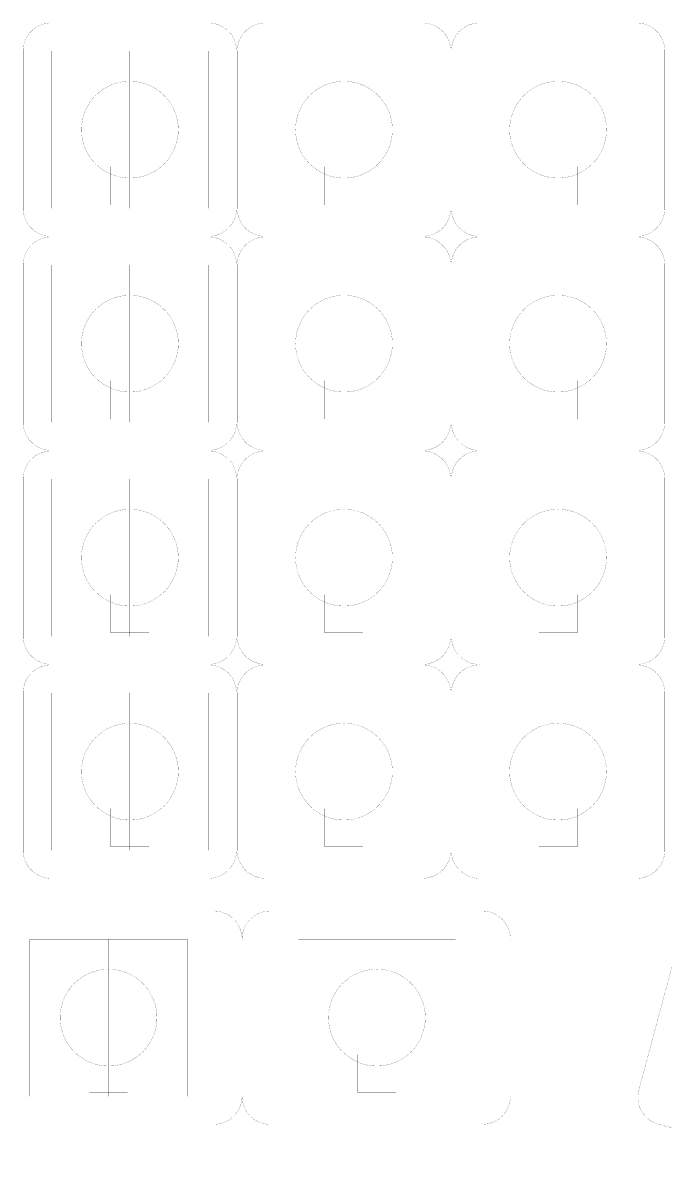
# Model space of a CAD drawing. Header units: inches. Extents: x -214 to 438, y -213 to 250.
# Drawn here: x -147 to -89.9, y 129.7 to 231.4 of the extents above; entities that cross this region are included whole.
import ezdxf

# ---------------------------------------------------------------- set-up
doc = ezdxf.new("R2010")
doc.units = ezdxf.units.IN
doc.layers.add('Drawing', color=216, linetype='Continuous')

msp = doc.modelspace()

# ---------------------------------------------------------------- linework, layer by layer
at = {"layer": 'Drawing', "const_width": 0.0127}
for points in [[(-147.01, 228.92, -0.414214), (-144.51, 231.42)], [(-130.51, 231.42, -0.414214), (-128.01, 228.92)], [(-127.96, 228.92, -0.414214), (-125.46, 231.42)], [(-111.46, 231.42, -0.414214), (-108.96, 228.92)], [(-108.91, 228.92, -0.414214), (-106.41, 231.42)], [(-92.41, 231.42, -0.414214), (-89.91, 228.92)], [(-144.51, 212.42, -0.414214), (-147.01, 214.92)], [(-128.01, 214.92, -0.414214), (-130.51, 212.42)], [(-125.46, 212.42, -0.414214), (-127.96, 214.92)], [(-108.96, 214.92, -0.414214), (-111.46, 212.42)], [(-106.41, 212.42, -0.414214), (-108.91, 214.92)], [(-89.91, 214.92, -0.414214), (-92.41, 212.42)], [(-147.01, 209.87, -0.414214), (-144.51, 212.37)], [(-147.01, 209.87, -0.414214), (-144.51, 212.37)], [(-130.51, 212.37, -0.414214), (-128.01, 209.87)], [(-130.51, 212.37, -0.414225), (-128.01, 209.87)], [(-127.96, 209.87, -0.414214), (-125.46, 212.37)], [(-127.96, 209.87, -0.414214), (-125.46, 212.37)], [(-111.46, 212.37, -0.414214), (-108.96, 209.87)], [(-111.46, 212.37, -0.41419), (-108.96, 209.87)], [(-108.91, 209.87, -0.414214), (-106.41, 212.37)], [(-108.91, 209.87, -0.414214), (-106.41, 212.37)], [(-92.41, 212.37, -0.41419), (-89.91, 209.87)], [(-92.41, 212.37, -0.414214), (-89.91, 209.87)], [(-144.51, 193.37, -0.414214), (-147.01, 195.87)], [(-128.01, 195.87, -0.414214), (-130.51, 193.37)], [(-125.46, 193.37, -0.414214), (-127.96, 195.87)], [(-108.96, 195.87, -0.414214), (-111.46, 193.37)], [(-106.41, 193.37, -0.414214), (-108.91, 195.87)], [(-89.91, 195.87, -0.414214), (-92.41, 193.37)], [(-147.01, 190.82, -0.414214), (-144.51, 193.32)], [(-147.01, 190.82, -0.414214), (-144.51, 193.32)], [(-130.51, 193.32, -0.414214), (-128.01, 190.82)], [(-130.51, 193.32, -0.414214), (-128.01, 190.82)], [(-127.96, 190.82, -0.414214), (-125.46, 193.32)], [(-127.96, 190.82, -0.414214), (-125.46, 193.32)], [(-111.46, 193.32, -0.414214), (-108.96, 190.82)], [(-111.46, 193.32, -0.414214), (-108.96, 190.82)], [(-108.91, 190.82, -0.414214), (-106.41, 193.32)], [(-108.91, 190.82, -0.414214), (-106.41, 193.32)], [(-92.41, 193.32, -0.414214), (-89.91, 190.82)], [(-92.41, 193.32, -0.414214), (-89.91, 190.82)], [(-144.51, 174.32, -0.414214), (-147.01, 176.82)], [(-128.01, 176.82, -0.414214), (-130.51, 174.32)], [(-125.46, 174.32, -0.414214), (-127.96, 176.82)], [(-108.96, 176.82, -0.414214), (-111.46, 174.32)], [(-106.41, 174.32, -0.414214), (-108.91, 176.82)], [(-89.91, 176.82, -0.414214), (-92.41, 174.32)], [(-147.01, 171.77, -0.414214), (-144.51, 174.27)], [(-147.01, 171.77, -0.414214), (-144.51, 174.27)], [(-130.51, 174.27, -0.414225), (-128.01, 171.77)], [(-130.51, 174.27, -0.414214), (-128.01, 171.77)], [(-127.96, 171.77, -0.414214), (-125.46, 174.27)], [(-127.96, 171.77, -0.414214), (-125.46, 174.27)], [(-111.46, 174.27, -0.414214), (-108.96, 171.77)], [(-111.46, 174.27, -0.41419), (-108.96, 171.77)], [(-108.91, 171.77, -0.414214), (-106.41, 174.27)], [(-108.91, 171.77, -0.414214), (-106.41, 174.27)], [(-92.41, 174.27, -0.41419), (-89.91, 171.77)], [(-92.41, 174.27, -0.414214), (-89.91, 171.77)], [(-144.51, 155.27, -0.414214), (-147.01, 157.77)], [(-128.01, 157.77, -0.414214), (-130.51, 155.27)], [(-125.46, 155.27, -0.414214), (-127.96, 157.77)], [(-108.96, 157.77, -0.414214), (-111.46, 155.27)], [(-106.41, 155.27, -0.414214), (-108.91, 157.77)], [(-89.91, 157.77, -0.414214), (-92.41, 155.27)], [(-130.03, 152.36, -0.414214), (-127.53, 149.86)], [(-127.53, 149.86, -0.414225), (-125.03, 152.36)], [(-106.15, 152.36, -0.414214), (-103.65, 149.86)], [(-90.45, 133.37, -0.414222), (-92.22, 136.43)], [(-127.53, 135.87, -0.414202), (-130.03, 133.37)], [(-125.03, 133.37, -0.414214), (-127.53, 135.87)], [(-103.65, 135.87, -0.414202), (-106.15, 133.37)]]:
    msp.add_lwpolyline(points, format="xyb", dxfattribs=at)
for points in [[(-144.51, 231.42), (-130.51, 231.42)], [(-125.46, 231.42), (-111.46, 231.42)], [(-106.41, 231.42), (-92.41, 231.42)], [(-147.01, 214.92), (-147.01, 228.92)], [(-144.51, 214.92), (-144.51, 228.92)], [(-144.51, 228.92), (-130.51, 228.92)], [(-137.51, 214.92), (-137.51, 228.92)], [(-130.51, 214.92), (-130.51, 228.92)], [(-128.01, 214.92), (-128.01, 228.92)], [(-127.96, 214.92), (-127.96, 228.92)], [(-125.46, 214.92), (-125.46, 228.92)], [(-125.46, 228.92), (-111.46, 228.92)], [(-118.46, 214.92), (-118.46, 228.92)], [(-111.46, 214.92), (-111.46, 228.92)], [(-108.96, 214.92), (-108.96, 228.92)], [(-108.91, 214.92), (-108.91, 228.92)], [(-106.41, 214.92), (-106.41, 228.92)], [(-106.41, 228.92), (-92.41, 228.92)], [(-99.41, 214.92), (-99.41, 228.92)], [(-92.41, 214.92), (-92.41, 228.92)], [(-89.91, 214.92), (-89.91, 228.92)], [(-144.51, 221.92), (-130.51, 221.92)], [(-125.46, 221.92), (-111.46, 221.92)], [(-106.41, 221.92), (-92.41, 221.92)], [(-139.21, 215.22), (-139.21, 218.62)], [(-139.21, 218.62), (-135.81, 218.62)], [(-139.21, 215.22), (-139.21, 218.62)], [(-139.21, 218.62), (-135.81, 218.62)], [(-135.81, 215.22), (-135.81, 218.62)], [(-135.81, 215.22), (-135.81, 218.62)], [(-120.16, 215.22), (-120.16, 218.62)], [(-120.16, 218.62), (-116.76, 218.62)], [(-120.16, 215.22), (-120.16, 218.62)], [(-120.16, 218.62), (-116.76, 218.62)], [(-116.76, 215.22), (-116.76, 218.62)], [(-116.76, 215.22), (-116.76, 218.62)], [(-101.11, 215.22), (-101.11, 218.62)], [(-101.11, 218.62), (-97.71, 218.62)], [(-101.11, 215.22), (-101.11, 218.62)], [(-101.11, 218.62), (-97.71, 218.62)], [(-97.71, 215.22), (-97.71, 218.62)], [(-97.71, 215.22), (-97.71, 218.62)], [(-144.51, 214.92), (-130.51, 214.92)], [(-139.21, 215.22), (-135.81, 215.22)], [(-139.21, 215.22), (-135.81, 215.22)], [(-125.46, 214.92), (-111.46, 214.92)], [(-120.16, 215.22), (-116.76, 215.22)], [(-120.16, 215.22), (-116.76, 215.22)], [(-106.41, 214.92), (-92.41, 214.92)], [(-101.11, 215.22), (-97.71, 215.22)], [(-101.11, 215.22), (-97.71, 215.22)], [(-144.51, 212.42), (-130.51, 212.42)], [(-144.51, 212.37), (-130.51, 212.37)], [(-144.51, 212.37), (-130.51, 212.37)], [(-125.46, 212.42), (-111.46, 212.42)], [(-125.46, 212.37), (-111.46, 212.37)], [(-125.46, 212.37), (-111.46, 212.37)], [(-106.41, 212.42), (-92.41, 212.42)], [(-106.41, 212.37), (-92.41, 212.37)], [(-106.41, 212.37), (-92.41, 212.37)], [(-147.01, 195.87), (-147.01, 209.87)], [(-144.51, 195.87), (-144.51, 209.87)], [(-144.51, 209.87), (-130.51, 209.87)], [(-144.51, 209.87), (-130.51, 209.87)], [(-137.51, 195.87), (-137.51, 209.87)], [(-130.51, 195.87), (-130.51, 209.87)], [(-128.01, 195.87), (-128.01, 209.87)], [(-127.96, 195.87), (-127.96, 209.87)], [(-125.46, 209.87), (-111.46, 209.87)], [(-125.46, 209.87), (-111.46, 209.87)], [(-125.46, 195.87), (-125.46, 209.87)], [(-118.46, 195.87), (-118.46, 209.87)], [(-111.46, 195.87), (-111.46, 209.87)], [(-108.96, 195.87), (-108.96, 209.87)], [(-108.91, 195.87), (-108.91, 209.87)], [(-106.41, 195.87), (-106.41, 209.87)], [(-106.41, 209.87), (-92.41, 209.87)], [(-106.41, 209.87), (-92.41, 209.87)], [(-99.41, 195.87), (-99.41, 209.87)], [(-92.41, 195.87), (-92.41, 209.87)], [(-89.91, 195.87), (-89.91, 209.87)], [(-144.51, 202.87), (-130.51, 202.87)], [(-144.51, 202.87), (-130.51, 202.87)], [(-125.46, 202.87), (-111.46, 202.87)], [(-125.46, 202.87), (-111.46, 202.87)], [(-106.41, 202.87), (-92.41, 202.87)], [(-106.41, 202.87), (-92.41, 202.87)], [(-139.21, 199.57), (-135.81, 199.57)], [(-139.21, 196.17), (-139.21, 199.57)], [(-139.21, 196.17), (-139.21, 199.57)], [(-139.21, 199.57), (-135.81, 199.57)], [(-135.81, 196.17), (-135.81, 199.57)], [(-135.81, 196.17), (-135.81, 199.57)], [(-120.16, 199.57), (-116.76, 199.57)], [(-120.16, 196.17), (-120.16, 199.57)], [(-120.16, 196.17), (-120.16, 199.57)], [(-120.16, 199.57), (-116.76, 199.57)], [(-116.76, 196.17), (-116.76, 199.57)], [(-116.76, 196.17), (-116.76, 199.57)], [(-101.11, 199.57), (-97.71, 199.57)], [(-101.11, 196.17), (-101.11, 199.57)], [(-101.11, 196.17), (-101.11, 199.57)], [(-101.11, 199.57), (-97.71, 199.57)], [(-97.71, 196.17), (-97.71, 199.57)], [(-97.71, 196.17), (-97.71, 199.57)], [(-144.51, 195.87), (-130.51, 195.87)], [(-139.21, 196.17), (-135.81, 196.17)], [(-139.21, 196.17), (-135.81, 196.17)], [(-125.46, 195.87), (-111.46, 195.87)], [(-120.16, 196.17), (-116.76, 196.17)], [(-120.16, 196.17), (-116.76, 196.17)], [(-106.41, 195.87), (-92.41, 195.87)], [(-101.11, 196.17), (-97.71, 196.17)], [(-101.11, 196.17), (-97.71, 196.17)], [(-144.51, 193.37), (-130.51, 193.37)], [(-144.51, 193.32), (-130.51, 193.32)], [(-144.51, 193.32), (-130.51, 193.32)], [(-125.46, 193.37), (-111.46, 193.37)], [(-125.46, 193.32), (-111.46, 193.32)], [(-125.46, 193.32), (-111.46, 193.32)], [(-106.41, 193.37), (-92.41, 193.37)], [(-106.41, 193.32), (-92.41, 193.32)], [(-106.41, 193.32), (-92.41, 193.32)], [(-147.01, 176.82), (-147.01, 190.82)], [(-144.51, 176.82), (-144.51, 190.82)], [(-144.51, 190.82), (-130.51, 190.82)], [(-144.51, 190.82), (-130.51, 190.82)], [(-137.51, 176.82), (-137.51, 190.82)], [(-130.51, 176.82), (-130.51, 190.82)], [(-128.01, 176.82), (-128.01, 190.82)], [(-127.96, 176.82), (-127.96, 190.82)], [(-125.46, 176.82), (-125.46, 190.82)], [(-125.46, 190.82), (-111.46, 190.82)], [(-125.46, 190.82), (-111.46, 190.82)], [(-118.46, 176.82), (-118.46, 190.82)], [(-111.46, 176.82), (-111.46, 190.82)], [(-108.96, 176.82), (-108.96, 190.82)], [(-108.91, 176.82), (-108.91, 190.82)], [(-106.41, 190.82), (-92.41, 190.82)], [(-106.41, 190.82), (-92.41, 190.82)], [(-106.41, 176.82), (-106.41, 190.82)], [(-99.41, 176.82), (-99.41, 190.82)], [(-92.41, 176.82), (-92.41, 190.82)], [(-89.91, 176.82), (-89.91, 190.82)], [(-144.51, 183.82), (-130.51, 183.82)], [(-144.51, 183.82), (-130.51, 183.82)], [(-125.46, 183.82), (-111.46, 183.82)], [(-125.46, 183.82), (-111.46, 183.82)], [(-106.41, 183.82), (-92.41, 183.82)], [(-106.41, 183.82), (-92.41, 183.82)], [(-139.21, 177.12), (-139.21, 180.52)], [(-139.21, 180.52), (-135.81, 180.52)], [(-139.21, 177.12), (-139.21, 180.52)], [(-139.21, 180.52), (-135.81, 180.52)], [(-135.81, 177.12), (-135.81, 180.52)], [(-135.81, 177.12), (-135.81, 180.52)], [(-120.16, 177.12), (-120.16, 180.52)], [(-120.16, 180.52), (-116.76, 180.52)], [(-120.16, 177.12), (-120.16, 180.52)], [(-120.16, 180.52), (-116.76, 180.52)], [(-116.76, 177.12), (-116.76, 180.52)], [(-116.76, 177.12), (-116.76, 180.52)], [(-101.11, 177.12), (-101.11, 180.52)], [(-101.11, 180.52), (-97.71, 180.52)], [(-101.11, 177.12), (-101.11, 180.52)], [(-101.11, 180.52), (-97.71, 180.52)], [(-97.71, 177.12), (-97.71, 180.52)], [(-97.71, 177.12), (-97.71, 180.52)], [(-139.21, 177.12), (-135.81, 177.12)], [(-139.21, 177.12), (-135.81, 177.12)], [(-120.16, 177.12), (-116.76, 177.12)], [(-120.16, 177.12), (-116.76, 177.12)], [(-101.11, 177.12), (-97.71, 177.12)], [(-101.11, 177.12), (-97.71, 177.12)], [(-144.51, 176.82), (-130.51, 176.82)], [(-125.46, 176.82), (-111.46, 176.82)], [(-106.41, 176.82), (-92.41, 176.82)], [(-144.51, 174.32), (-130.51, 174.32)], [(-144.51, 174.27), (-130.51, 174.27)], [(-144.51, 174.27), (-130.51, 174.27)], [(-125.46, 174.32), (-111.46, 174.32)], [(-125.46, 174.27), (-111.46, 174.27)], [(-125.46, 174.27), (-111.46, 174.27)], [(-106.41, 174.32), (-92.41, 174.32)], [(-106.41, 174.27), (-92.41, 174.27)], [(-106.41, 174.27), (-92.41, 174.27)], [(-147.01, 157.77), (-147.01, 171.77)], [(-144.51, 171.77), (-130.51, 171.77)], [(-144.51, 171.77), (-130.51, 171.77)], [(-144.51, 157.77), (-144.51, 171.77)], [(-137.51, 157.77), (-137.51, 171.77)], [(-130.51, 157.77), (-130.51, 171.77)], [(-128.01, 157.77), (-128.01, 171.77)], [(-127.96, 157.77), (-127.96, 171.77)], [(-125.46, 171.77), (-111.46, 171.77)], [(-125.46, 157.77), (-125.46, 171.77)], [(-125.46, 171.77), (-111.46, 171.77)], [(-118.46, 157.77), (-118.46, 171.77)], [(-111.46, 157.77), (-111.46, 171.77)], [(-108.96, 157.77), (-108.96, 171.77)], [(-108.91, 157.77), (-108.91, 171.77)], [(-106.41, 171.77), (-92.41, 171.77)], [(-106.41, 171.77), (-92.41, 171.77)], [(-106.41, 157.77), (-106.41, 171.77)], [(-99.41, 157.77), (-99.41, 171.77)], [(-92.41, 157.77), (-92.41, 171.77)], [(-89.91, 157.77), (-89.91, 171.77)], [(-144.51, 164.77), (-130.51, 164.77)], [(-144.51, 164.77), (-130.51, 164.77)], [(-125.46, 164.77), (-111.46, 164.77)], [(-125.46, 164.77), (-111.46, 164.77)], [(-106.41, 164.77), (-92.41, 164.77)], [(-106.41, 164.77), (-92.41, 164.77)], [(-139.21, 161.47), (-135.81, 161.47)], [(-139.21, 158.07), (-139.21, 161.47)], [(-139.21, 158.07), (-139.21, 161.47)], [(-139.21, 161.47), (-135.81, 161.47)], [(-135.81, 158.07), (-135.81, 161.47)], [(-135.81, 158.07), (-135.81, 161.47)], [(-120.16, 161.47), (-116.76, 161.47)], [(-120.16, 158.07), (-120.16, 161.47)], [(-120.16, 158.07), (-120.16, 161.47)], [(-120.16, 161.47), (-116.76, 161.47)], [(-116.76, 158.07), (-116.76, 161.47)], [(-116.76, 158.07), (-116.76, 161.47)], [(-101.11, 161.47), (-97.71, 161.47)], [(-101.11, 158.07), (-101.11, 161.47)], [(-101.11, 158.07), (-101.11, 161.47)], [(-101.11, 161.47), (-97.71, 161.47)], [(-97.71, 158.07), (-97.71, 161.47)], [(-97.71, 158.07), (-97.71, 161.47)], [(-144.51, 157.77), (-130.51, 157.77)], [(-139.21, 158.07), (-135.81, 158.07)], [(-139.21, 158.07), (-135.81, 158.07)], [(-125.46, 157.77), (-111.46, 157.77)], [(-120.16, 158.07), (-116.76, 158.07)], [(-120.16, 158.07), (-116.76, 158.07)], [(-106.41, 157.77), (-92.41, 157.77)], [(-101.11, 158.07), (-97.71, 158.07)], [(-101.11, 158.07), (-97.71, 158.07)], [(-144.51, 155.27), (-130.51, 155.27)], [(-125.46, 155.27), (-111.46, 155.27)], [(-106.41, 155.27), (-92.41, 155.27)], [(-148.91, 152.36), (-134.91, 152.36)], [(-144.03, 152.36), (-130.03, 152.36)], [(-125.03, 152.36), (-111.03, 152.36)], [(-120.15, 152.36), (-106.15, 152.36)], [(-146.41, 149.86), (-132.41, 149.86)], [(-146.41, 135.87), (-146.41, 149.86)], [(-139.41, 135.87), (-139.41, 149.87)], [(-132.41, 135.87), (-132.41, 149.86)], [(-127.53, 135.87), (-127.53, 149.86)], [(-127.53, 135.87), (-127.53, 149.86)], [(-122.53, 149.86), (-108.53, 149.86)], [(-122.53, 135.87), (-122.53, 149.86)], [(-115.53, 135.87), (-115.53, 149.87)], [(-108.53, 135.87), (-108.53, 149.86)], [(-103.65, 135.87), (-103.65, 149.86)], [(-92.22, 136.43), (-88.59, 149.95)], [(-146.41, 142.87), (-132.41, 142.87)], [(-122.53, 142.87), (-108.53, 142.87)], [(-141.11, 136.17), (-141.11, 139.57)], [(-141.11, 139.57), (-137.71, 139.57)], [(-141.11, 136.17), (-141.11, 139.57)], [(-141.11, 139.57), (-137.71, 139.57)], [(-137.71, 136.17), (-137.71, 139.57)], [(-137.71, 136.17), (-137.71, 139.57)], [(-117.23, 136.17), (-117.23, 139.57)], [(-117.23, 139.57), (-113.83, 139.57)], [(-117.23, 136.17), (-117.23, 139.57)], [(-117.23, 139.57), (-113.83, 139.57)], [(-113.83, 136.17), (-113.83, 139.57)], [(-113.83, 136.17), (-113.83, 139.57)], [(-146.41, 135.87), (-132.41, 135.87)], [(-141.11, 136.17), (-137.71, 136.17)], [(-141.11, 136.17), (-137.71, 136.17)], [(-122.53, 135.87), (-108.53, 135.87)], [(-117.23, 136.17), (-113.83, 136.17)], [(-117.23, 136.17), (-113.83, 136.17)], [(-148.91, 133.37), (-134.91, 133.37)], [(-144.03, 133.37), (-130.03, 133.37)], [(-125.03, 133.37), (-111.03, 133.37)], [(-120.15, 133.37), (-106.15, 133.37)], [(-90.45, 133.37), (-76.93, 129.74)]]:
    msp.add_lwpolyline(points, dxfattribs=at)
at = {"layer": 'Drawing'}
for points, const_width in [([(-144.51, 231.42, 1), (-144.5, 231.42, 1)], 0.00635), ([(-130.51, 231.42, 1), (-130.51, 231.42, 1)], 0.00635), ([(-125.46, 231.42, 1), (-125.45, 231.42, 1)], 0.00635), ([(-111.46, 231.42, 1), (-111.45, 231.42, 1)], 0.00635), ([(-106.41, 231.42, 1), (-106.4, 231.42, 1)], 0.00635), ([(-92.41, 231.42, 1), (-92.41, 231.42, 1)], 0.00635), ([(-147.01, 228.92, 1), (-147, 228.92, 1)], 0.00635), ([(-128.01, 228.92, 1), (-128.01, 228.92, 1)], 0.00635), ([(-127.96, 228.92, 1), (-127.95, 228.92, 1)], 0.00635), ([(-108.96, 228.92, 1), (-108.95, 228.92, 1)], 0.00635), ([(-108.91, 228.92, 1), (-108.9, 228.92, 1)], 0.00635), ([(-89.91, 228.92, 1), (-89.91, 228.92, 1)], 0.00635), ([(-133.2, 221.92, 1), (-141.82, 221.92, 1)], 0.0127), ([(-114.15, 221.92, 1), (-122.77, 221.92, 1)], 0.0127), ([(-95.1, 221.92, 1), (-103.72, 221.92, 1)], 0.0127), ([(-141.82, 221.92, 1), (-141.82, 221.92, 1)], 0.00635), ([(-133.2, 221.92, 1), (-133.19, 221.92, 1)], 0.00635), ([(-122.77, 221.92, 1), (-122.77, 221.92, 1)], 0.00635), ([(-114.15, 221.92, 1), (-114.14, 221.92, 1)], 0.00635), ([(-103.72, 221.92, 1), (-103.72, 221.92, 1)], 0.00635), ([(-95.1, 221.92, 1), (-95.09, 221.92, 1)], 0.00635), ([(-147.01, 214.92, 1), (-147, 214.92, 1)], 0.00635), ([(-128.01, 214.92, 1), (-128.01, 214.92, 1)], 0.00635), ([(-127.96, 214.92, 1), (-127.95, 214.92, 1)], 0.00635), ([(-108.96, 214.92, 1), (-108.95, 214.92, 1)], 0.00635), ([(-108.91, 214.92, 1), (-108.9, 214.92, 1)], 0.00635), ([(-89.91, 214.92, 1), (-89.91, 214.92, 1)], 0.00635), ([(-144.51, 212.42, 1), (-144.5, 212.42, 1)], 0.00635), ([(-144.51, 212.37, 1), (-144.5, 212.37, 1)], 0.00635), ([(-144.51, 212.37, 1), (-144.5, 212.37, 1)], 0.00635), ([(-130.51, 212.42, 1), (-130.51, 212.42, 1)], 0.00635), ([(-130.51, 212.37, 1), (-130.51, 212.37, 1)], 0.00635), ([(-130.51, 212.37, 1), (-130.51, 212.37, 1)], 0.00635), ([(-125.46, 212.42, 1), (-125.45, 212.42, 1)], 0.00635), ([(-125.46, 212.37, 1), (-125.45, 212.37, 1)], 0.00635), ([(-125.46, 212.37, 1), (-125.45, 212.37, 1)], 0.00635), ([(-111.46, 212.37, 1), (-111.46, 212.37, 1)], 0.00635), ([(-111.46, 212.42, 1), (-111.45, 212.42, 1)], 0.00635), ([(-111.46, 212.37, 1), (-111.45, 212.37, 1)], 0.00635), ([(-106.41, 212.42, 1), (-106.4, 212.42, 1)], 0.00635), ([(-106.41, 212.37, 1), (-106.4, 212.37, 1)], 0.00635), ([(-106.41, 212.37, 1), (-106.4, 212.37, 1)], 0.00635), ([(-92.41, 212.42, 1), (-92.41, 212.42, 1)], 0.00635), ([(-92.41, 212.37, 1), (-92.41, 212.37, 1)], 0.00635), ([(-92.41, 212.37, 1), (-92.41, 212.37, 1)], 0.00635), ([(-147.01, 209.87, 1), (-147, 209.87, 1)], 0.00635), ([(-147.01, 209.87, 1), (-147, 209.87, 1)], 0.00635), ([(-128.01, 209.87, 1), (-128.01, 209.87, 1)], 0.00635), ([(-128.01, 209.87, 1), (-128.01, 209.87, 1)], 0.00635), ([(-127.96, 209.87, 1), (-127.95, 209.87, 1)], 0.00635), ([(-127.96, 209.87, 1), (-127.95, 209.87, 1)], 0.00635), ([(-108.96, 209.87, 1), (-108.96, 209.87, 1)], 0.00635), ([(-108.96, 209.87, 1), (-108.95, 209.87, 1)], 0.00635), ([(-108.91, 209.87, 1), (-108.9, 209.87, 1)], 0.00635), ([(-108.91, 209.87, 1), (-108.9, 209.87, 1)], 0.00635), ([(-89.91, 209.87, 1), (-89.91, 209.87, 1)], 0.00635), ([(-89.91, 209.87, 1), (-89.91, 209.87, 1)], 0.00635), ([(-133.2, 202.87, 1), (-141.82, 202.87, 1)], 0.0127), ([(-114.15, 202.87, 1), (-122.77, 202.87, 1)], 0.0127), ([(-95.1, 202.87, 1), (-103.72, 202.87, 1)], 0.0127), ([(-141.82, 202.87, 1), (-141.82, 202.87, 1)], 0.00635), ([(-133.2, 202.87, 1), (-133.19, 202.87, 1)], 0.00635), ([(-122.77, 202.87, 1), (-122.77, 202.87, 1)], 0.00635), ([(-114.15, 202.87, 1), (-114.14, 202.87, 1)], 0.00635), ([(-103.72, 202.87, 1), (-103.72, 202.87, 1)], 0.00635), ([(-95.1, 202.87, 1), (-95.09, 202.87, 1)], 0.00635), ([(-147.01, 195.87, 1), (-147, 195.87, 1)], 0.00635), ([(-128.01, 195.87, 1), (-128.01, 195.87, 1)], 0.00635), ([(-127.96, 195.87, 1), (-127.95, 195.87, 1)], 0.00635), ([(-108.96, 195.87, 1), (-108.96, 195.87, 1)], 0.00635), ([(-108.91, 195.87, 1), (-108.9, 195.87, 1)], 0.00635), ([(-89.91, 195.87, 1), (-89.91, 195.87, 1)], 0.00635), ([(-144.51, 193.37, 1), (-144.5, 193.37, 1)], 0.00635), ([(-144.51, 193.32, 1), (-144.5, 193.32, 1)], 0.00635), ([(-144.51, 193.32, 1), (-144.5, 193.32, 1)], 0.00635), ([(-130.51, 193.37, 1), (-130.51, 193.37, 1)], 0.00635), ([(-130.51, 193.32, 1), (-130.51, 193.32, 1)], 0.00635), ([(-130.51, 193.32, 1), (-130.51, 193.32, 1)], 0.00635), ([(-125.46, 193.37, 1), (-125.45, 193.37, 1)], 0.00635), ([(-125.46, 193.32, 1), (-125.45, 193.32, 1)], 0.00635), ([(-125.46, 193.32, 1), (-125.45, 193.32, 1)], 0.00635), ([(-111.46, 193.37, 1), (-111.46, 193.37, 1)], 0.00635), ([(-111.46, 193.32, 1), (-111.46, 193.32, 1)], 0.00635), ([(-111.46, 193.32, 1), (-111.45, 193.32, 1)], 0.00635), ([(-106.41, 193.37, 1), (-106.4, 193.37, 1)], 0.00635), ([(-106.41, 193.32, 1), (-106.4, 193.32, 1)], 0.00635), ([(-106.41, 193.32, 1), (-106.4, 193.32, 1)], 0.00635), ([(-92.41, 193.37, 1), (-92.41, 193.37, 1)], 0.00635), ([(-92.41, 193.32, 1), (-92.41, 193.32, 1)], 0.00635), ([(-92.41, 193.32, 1), (-92.41, 193.32, 1)], 0.00635), ([(-147.01, 190.82, 1), (-147, 190.82, 1)], 0.00635), ([(-147.01, 190.82, 1), (-147, 190.82, 1)], 0.00635), ([(-128.01, 190.82, 1), (-128.01, 190.82, 1)], 0.00635), ([(-128.01, 190.82, 1), (-128.01, 190.82, 1)], 0.00635), ([(-127.96, 190.82, 1), (-127.95, 190.82, 1)], 0.00635), ([(-127.96, 190.82, 1), (-127.95, 190.82, 1)], 0.00635), ([(-108.96, 190.82, 1), (-108.96, 190.82, 1)], 0.00635), ([(-108.96, 190.82, 1), (-108.95, 190.82, 1)], 0.00635), ([(-108.91, 190.82, 1), (-108.9, 190.82, 1)], 0.00635), ([(-108.91, 190.82, 1), (-108.9, 190.82, 1)], 0.00635), ([(-89.91, 190.82, 1), (-89.91, 190.82, 1)], 0.00635), ([(-89.91, 190.82, 1), (-89.91, 190.82, 1)], 0.00635), ([(-133.2, 183.82, 1), (-141.82, 183.82, 1)], 0.0127), ([(-114.15, 183.82, 1), (-122.77, 183.82, 1)], 0.0127), ([(-95.1, 183.82, 1), (-103.72, 183.82, 1)], 0.0127), ([(-141.82, 183.82, 1), (-141.82, 183.82, 1)], 0.00635), ([(-133.2, 183.82, 1), (-133.19, 183.82, 1)], 0.00635), ([(-122.77, 183.82, 1), (-122.77, 183.82, 1)], 0.00635), ([(-114.15, 183.82, 1), (-114.14, 183.82, 1)], 0.00635), ([(-103.72, 183.82, 1), (-103.72, 183.82, 1)], 0.00635), ([(-95.1, 183.82, 1), (-95.09, 183.82, 1)], 0.00635), ([(-147.01, 176.82, 1), (-147, 176.82, 1)], 0.00635), ([(-128.01, 176.82, 1), (-128.01, 176.82, 1)], 0.00635), ([(-127.96, 176.82, 1), (-127.95, 176.82, 1)], 0.00635), ([(-108.96, 176.82, 1), (-108.96, 176.82, 1)], 0.00635), ([(-108.91, 176.82, 1), (-108.9, 176.82, 1)], 0.00635), ([(-89.91, 176.82, 1), (-89.91, 176.82, 1)], 0.00635), ([(-144.51, 174.32, 1), (-144.5, 174.32, 1)], 0.00635), ([(-144.51, 174.27, 1), (-144.5, 174.27, 1)], 0.00635), ([(-144.51, 174.27, 1), (-144.5, 174.27, 1)], 0.00635), ([(-130.51, 174.32, 1), (-130.51, 174.32, 1)], 0.00635), ([(-130.51, 174.27, 1), (-130.51, 174.27, 1)], 0.00635), ([(-130.51, 174.27, 1), (-130.51, 174.27, 1)], 0.00635), ([(-125.46, 174.32, 1), (-125.45, 174.32, 1)], 0.00635), ([(-125.46, 174.27, 1), (-125.45, 174.27, 1)], 0.00635), ([(-125.46, 174.27, 1), (-125.45, 174.27, 1)], 0.00635), ([(-111.46, 174.32, 1), (-111.46, 174.32, 1)], 0.00635), ([(-111.46, 174.27, 1), (-111.46, 174.27, 1)], 0.00635), ([(-111.46, 174.27, 1), (-111.45, 174.27, 1)], 0.00635), ([(-106.41, 174.32, 1), (-106.4, 174.32, 1)], 0.00635), ([(-106.41, 174.27, 1), (-106.4, 174.27, 1)], 0.00635), ([(-106.41, 174.27, 1), (-106.4, 174.27, 1)], 0.00635), ([(-92.41, 174.32, 1), (-92.41, 174.32, 1)], 0.00635), ([(-92.41, 174.27, 1), (-92.41, 174.27, 1)], 0.00635), ([(-92.41, 174.27, 1), (-92.41, 174.27, 1)], 0.00635), ([(-147.01, 171.77, 1), (-147, 171.77, 1)], 0.00635), ([(-147.01, 171.77, 1), (-147, 171.77, 1)], 0.00635), ([(-128.01, 171.77, 1), (-128.01, 171.77, 1)], 0.00635), ([(-128.01, 171.77, 1), (-128.01, 171.77, 1)], 0.00635), ([(-127.96, 171.77, 1), (-127.95, 171.77, 1)], 0.00635), ([(-127.96, 171.77, 1), (-127.95, 171.77, 1)], 0.00635), ([(-108.96, 171.77, 1), (-108.96, 171.77, 1)], 0.00635), ([(-108.96, 171.77, 1), (-108.95, 171.77, 1)], 0.00635), ([(-108.91, 171.77, 1), (-108.9, 171.77, 1)], 0.00635), ([(-108.91, 171.77, 1), (-108.9, 171.77, 1)], 0.00635), ([(-89.91, 171.77, 1), (-89.91, 171.77, 1)], 0.00635), ([(-89.91, 171.77, 1), (-89.91, 171.77, 1)], 0.00635), ([(-133.2, 164.77, 1), (-141.82, 164.77, 1)], 0.0127), ([(-114.15, 164.77, 1), (-122.77, 164.77, 1)], 0.0127), ([(-95.1, 164.77, 1), (-103.72, 164.77, 1)], 0.0127), ([(-141.82, 164.77, 1), (-141.82, 164.77, 1)], 0.00635), ([(-133.2, 164.77, 1), (-133.19, 164.77, 1)], 0.00635), ([(-122.77, 164.77, 1), (-122.77, 164.77, 1)], 0.00635), ([(-114.15, 164.77, 1), (-114.14, 164.77, 1)], 0.00635), ([(-103.72, 164.77, 1), (-103.72, 164.77, 1)], 0.00635), ([(-95.1, 164.77, 1), (-95.09, 164.77, 1)], 0.00635), ([(-147.01, 157.77, 1), (-147, 157.77, 1)], 0.00635), ([(-128.01, 157.77, 1), (-128.01, 157.77, 1)], 0.00635), ([(-127.96, 157.77, 1), (-127.95, 157.77, 1)], 0.00635), ([(-108.96, 157.77, 1), (-108.96, 157.77, 1)], 0.00635), ([(-108.91, 157.77, 1), (-108.9, 157.77, 1)], 0.00635), ([(-89.91, 157.77, 1), (-89.91, 157.77, 1)], 0.00635), ([(-144.51, 155.27, 1), (-144.5, 155.27, 1)], 0.00635), ([(-130.51, 155.27, 1), (-130.51, 155.27, 1)], 0.00635), ([(-125.46, 155.27, 1), (-125.45, 155.27, 1)], 0.00635), ([(-111.46, 155.27, 1), (-111.46, 155.27, 1)], 0.00635), ([(-106.41, 155.27, 1), (-106.4, 155.27, 1)], 0.00635), ([(-92.41, 155.27, 1), (-92.41, 155.27, 1)], 0.00635), ([(-130.03, 152.36, 1), (-130.02, 152.36, 1)], 0.00635), ([(-125.03, 152.36, 1), (-125.02, 152.36, 1)], 0.00635), ([(-106.15, 152.36, 1), (-106.14, 152.36, 1)], 0.00635), ([(-127.53, 149.86, 1), (-127.52, 149.86, 1)], 0.00635), ([(-127.53, 149.86, 1), (-127.52, 149.86, 1)], 0.00635), ([(-103.65, 149.86, 1), (-103.64, 149.86, 1)], 0.00635), ([(-135.1, 142.87, 1), (-143.72, 142.87, 1)], 0.0127), ([(-111.22, 142.87, 1), (-119.84, 142.87, 1)], 0.0127), ([(-143.72, 142.87, 1), (-143.72, 142.87, 1)], 0.00635), ([(-135.1, 142.87, 1), (-135.09, 142.87, 1)], 0.00635), ([(-119.84, 142.87, 1), (-119.84, 142.87, 1)], 0.00635), ([(-111.22, 142.87, 1), (-111.21, 142.87, 1)], 0.00635), ([(-92.22, 136.43, 1), (-92.21, 136.43, 1)], 0.00635), ([(-127.53, 135.87, 1), (-127.52, 135.87, 1)], 0.00635), ([(-127.53, 135.87, 1), (-127.52, 135.87, 1)], 0.00635), ([(-103.65, 135.87, 1), (-103.64, 135.87, 1)], 0.00635), ([(-130.03, 133.37, 1), (-130.02, 133.37, 1)], 0.00635), ([(-125.03, 133.37, 1), (-125.02, 133.37, 1)], 0.00635), ([(-106.15, 133.37, 1), (-106.14, 133.37, 1)], 0.00635), ([(-90.45, 133.37, 1), (-90.45, 133.37, 1)], 0.00635)]:
    msp.add_lwpolyline(points, format="xyb", close=True, dxfattribs=dict(at, const_width=const_width))

doc.saveas('drawing.dxf')
